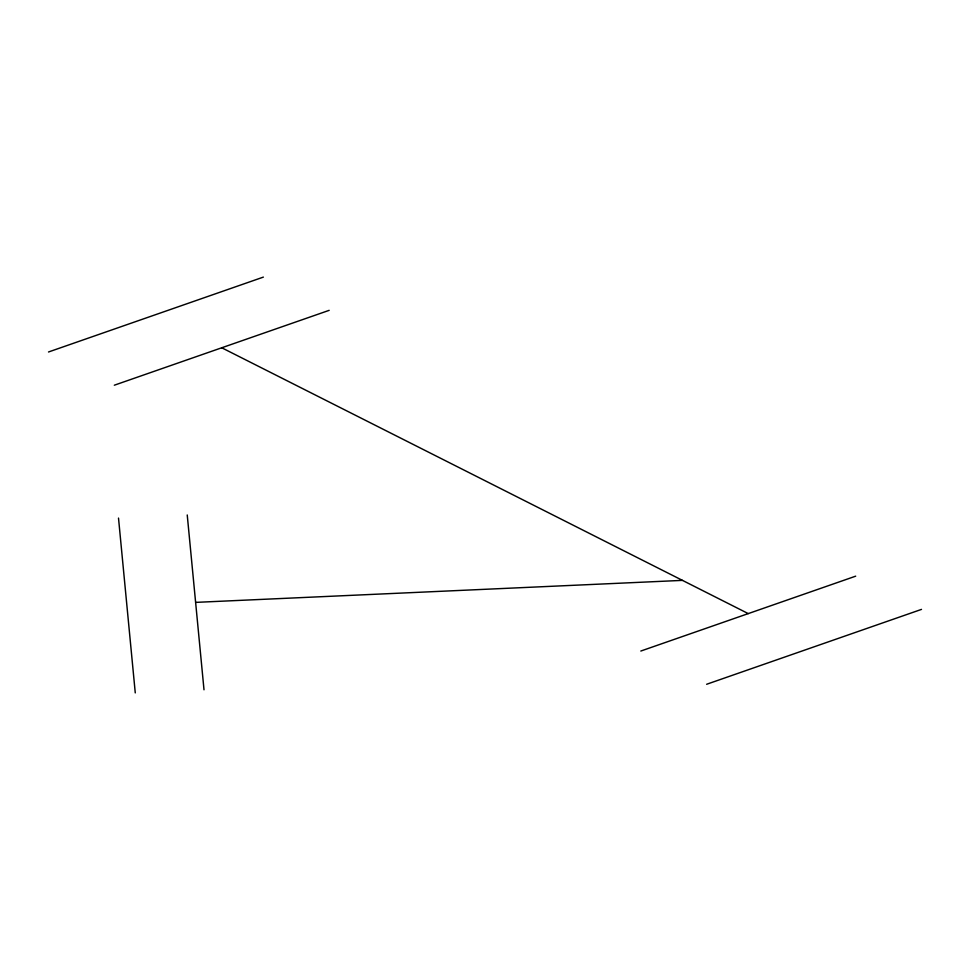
<?xml version="1.0" encoding="UTF-8"?>
<svg xmlns="http://www.w3.org/2000/svg" width="970" height="970" viewBox="0 0 970 970"><rect width="100%" height="100%" fill="white"/><g stroke="black" fill="none" stroke-linecap="round" stroke-linejoin="round"><path stroke-width="1.45" d="M48.5 351.989L263.367 277.105M114.314 385.211L329.182 310.339M640.818 651.04L855.685 576.168M706.633 684.274L921.5 609.39M195.613 602.382L682.443 580.375M221.742 347.769L748.258 613.598M187.234 514.973L204.003 689.791M118.51 518.077L135.266 692.895"/></g></svg>
